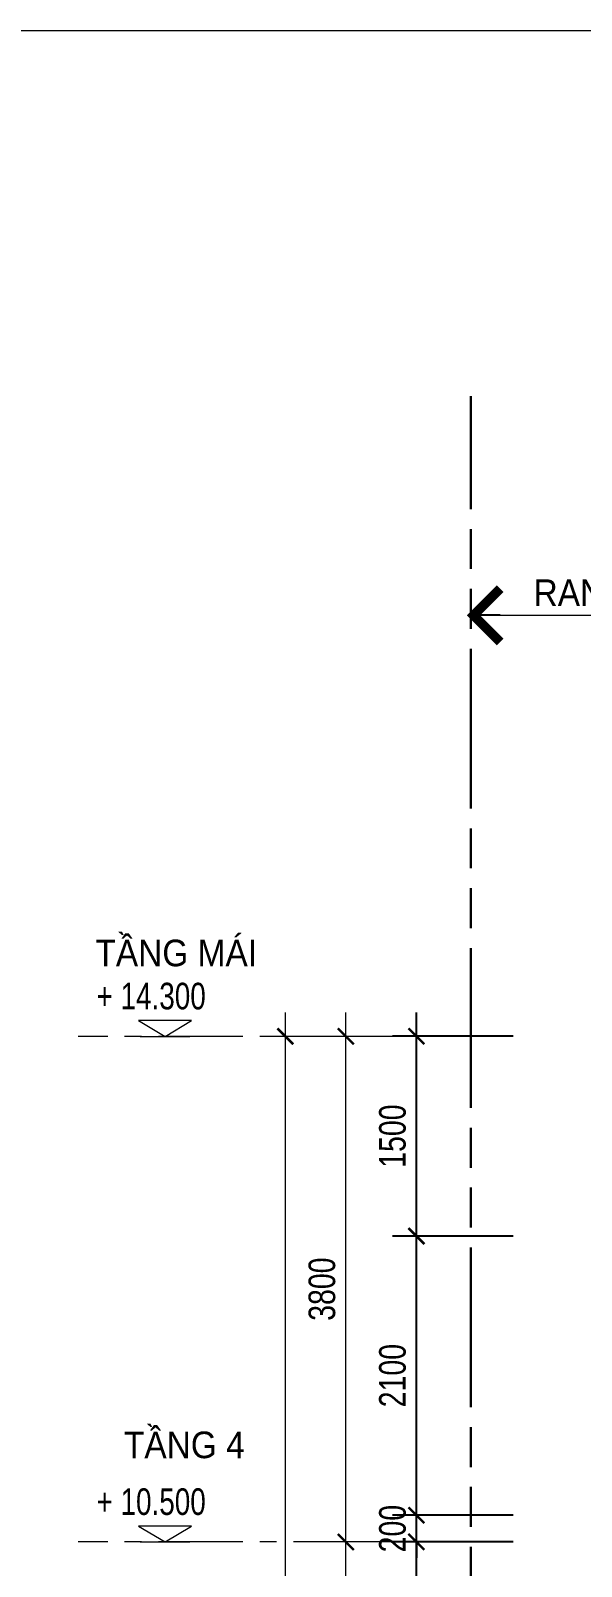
# Model space of a CAD drawing. Header units: millimetres. Extents: x -78046 to 260989, y -99288 to 158505.
# Drawn here: x 195780 to 199920, y 146964 to 158505 of the extents above; entities that cross this region are included whole.
import ezdxf

# ---------------------------------------------------------------- set-up
doc = ezdxf.new("R2010")
doc.units = ezdxf.units.MM
doc.header["$LTSCALE"] = 100
doc.header["$PDMODE"] = 98
doc.linetypes.add('ACAD_ISO09W100', pattern=[45, 24, -3, 6, -3, 6, -3])
doc.linetypes.add('CENTER', pattern=[50.8, 31.75, -6.35, 6.35, -6.35])
doc.layers.get('Defpoints').update_dxf_attribs({"lineweight": 13})
for name, color, linetype, lineweight in [('-CENTER', 143, 'CENTER', 13), ('-DIM', 9, 'Continuous', 13), ('-KH', 143, 'Continuous', 13), ('-LINE1', 7, 'Continuous', 18), ('-TEXT', 7, 'Continuous', 15), ('A72', 9, 'Continuous', 5), ('ranh gioi lo dat', 240, 'ACAD_ISO09W100', 30)]:
    doc.layers.add(name, color=color, linetype=linetype, lineweight=lineweight)
doc.styles.add('1', font='arial.ttf')
doc.styles.add('AVANH', font='VHAVAN_2.TTF', dxfattribs={"width": 0.8})
doc.styles.add('X-5M-DH-TUM1$0$AVANTH', font='arial.ttf', dxfattribs={"width": 0.9})
doc.styles.add('X-ALL-SECTION$0$ROMANS', font='arial.ttf')
doc.dimstyles.new('C_100A3', dxfattribs={"dimscale": 100, "dimtxt": 2.5, "dimasz": 1.2, "dimexe": 1.8, "dimexo": 0, "dimgap": 0.75, "dimtad": 1, "dimdec": 0, "dimzin": 0, "dimdsep": 46, "dimtxsty": 'AVANH', "dimblk": 'ARCHTICK', "dimcen": 0, "dimdle": 1.8, "dimclrd": 256, "dimclre": 256, "dimclrt": 7, "dimadec": 0, "dimazin": 0, "dimtfac": 0.0001, "dimtdec": 0, "dimtix": 1, "dimtmove": 2, "dimatfit": 3, "dimldrblk": 'ARCHTICK', "dimfxl": 1.8, "dimtolj": 1, "dimtzin": 0, "dimarcsym": 0})
doc.dimstyles.new('X-ALL-SECTION$0$ARROWS', dxfattribs={"dimscale": 100, "dimtxt": 2, "dimasz": 1, "dimexe": 2, "dimexo": 5, "dimgap": 1, "dimtad": 1, "dimdec": 0, "dimzin": 0, "dimdsep": 46, "dimtxsty": 'X-ALL-SECTION$0$ROMANS', "dimblk": 'X-ALL-SECTION$0$ARROWS', "dimcen": 0, "dimclrd": 256, "dimclre": 256, "dimclrt": 256, "dimazin": 0, "dimtfac": 0.5, "dimtdec": 0, "dimtofl": 0, "dimtmove": 2, "dimatfit": 3, "dimldrblk": 'X-ALL-SECTION$0$ARROWS', "dimfxl": 1, "dimtolj": 1, "dimtzin": 0, "dimlwd": -1, "dimlwe": -1, "dimarcsym": 0})

# ---------------------------------------------------------------- blocks, each defined once
blk = doc.blocks.new('_ARCHTICK')
at = {"const_width": 0.15}
blk.add_lwpolyline([(-0.5, -0.5), (0.5, 0.5)], dxfattribs=at)
blk = doc.blocks.new('*D89')
at = {"layer": '-DIM', "lineweight": -2, "transparency": 16777216}
for p, q in [((-1874, 7220), (-1874, 10880)), ((-1120, 10700), (-2054, 10700)), ((-1120, 7400), (-2054, 7400))]:
    blk.add_line(p, q, dxfattribs=at)
at = {"layer": 'Defpoints', "color": 0, "transparency": 16777216}
for p in [(-1874, 10700), (-1120, 10700), (-1120, 7400)]:
    blk.add_point(p, dxfattribs=at)
at = {"layer": '-DIM', "lineweight": -2, "transparency": 16777216, "xscale": 120, "yscale": 120, "zscale": 120}
for p, rotation in [((-1874, 10700), 90), ((-1874, 7400), 270)]:
    blk.add_blockref('_ARCHTICK', p, dxfattribs=dict(at, rotation=rotation))
at = {"layer": '-DIM', "color": 7, "transparency": 16777216, "insert": (-2053, 9050), "char_height": 200, "attachment_point": 5, "rotation": 90, "style": 'AVANH'}
blk.add_mtext('\\A1;3300', dxfattribs=at)
blk = doc.blocks.new('*D90')
at = {"layer": '-DIM', "lineweight": -2, "transparency": 16777216}
for p, q in [((-1874, 10520), (-1874, 14680)), ((-1120, 14500), (-2054, 14500)), ((-1120, 10700), (-2054, 10700))]:
    blk.add_line(p, q, dxfattribs=at)
at = {"layer": 'Defpoints', "color": 0, "transparency": 16777216}
for p in [(-1874, 14500), (-1120, 14500), (-1120, 10700)]:
    blk.add_point(p, dxfattribs=at)
at = {"layer": '-DIM', "lineweight": -2, "transparency": 16777216, "xscale": 120, "yscale": 120, "zscale": 120}
for p, rotation in [((-1874, 14500), 90), ((-1874, 10700), 270)]:
    blk.add_blockref('_ARCHTICK', p, dxfattribs=dict(at, rotation=rotation))
at = {"layer": '-DIM', "color": 7, "transparency": 16777216, "insert": (-2053, 12600), "char_height": 200, "attachment_point": 5, "rotation": 90, "style": 'AVANH'}
blk.add_mtext('\\A1;3800', dxfattribs=at)
blk = doc.blocks.new('*D92')
at = {"layer": '-DIM', "lineweight": -2, "transparency": 16777216}
for p, q in [((-2329, 20), (-2329, 14680)), ((-1120, 14500), (-2509, 14500)), ((-1120, 200), (-2509, 200))]:
    blk.add_line(p, q, dxfattribs=at)
at = {"layer": 'Defpoints', "color": 0, "transparency": 16777216}
for p in [(-2329, 14500), (-1120, 14500), (-1120, 200)]:
    blk.add_point(p, dxfattribs=at)
at = {"layer": '-DIM', "lineweight": -2, "transparency": 16777216, "xscale": 120, "yscale": 120, "zscale": 120}
for p, rotation in [((-2329, 14500), 90), ((-2329, 200), 270)]:
    blk.add_blockref('_ARCHTICK', p, dxfattribs=dict(at, rotation=rotation))
at = {"layer": '-DIM', "color": 7, "transparency": 16777216, "insert": (-2508, 7350), "char_height": 200, "attachment_point": 5, "rotation": 90, "style": 'AVANH'}
blk.add_mtext('\\A1;14300', dxfattribs=at)
blk = doc.blocks.new('cot')
at = {"layer": '-KH'}
blk.add_line((116899, -109064), (117274, -109064), dxfattribs=at)
blk.add_lwpolyline([(117286, -108944), (116888, -108944), (117087, -109064)], close=True, dxfattribs=at)
blk.add_solid([(117087, -109064), (117087, -108944), (117286, -108944), (117087, -109064)], dxfattribs=at)
blk = doc.blocks.new('X-ALL-SECTION$0$ARROWS')
blk.add_line((-1, 0), (0, 0))
at = {"const_width": 0.35}
blk.add_lwpolyline([(-1, -1), (0, 0), (-1, 1)], dxfattribs=at)
blk = doc.blocks.new('*D433')
at = {"layer": '-DIM', "lineweight": -2, "transparency": 16777216}
for p, q in [((198680, 145967), (198680, 147327)), ((199407, 147147), (198500, 147147)), ((199407, 146147), (198500, 146147))]:
    blk.add_line(p, q, dxfattribs=at)
at = {"layer": 'Defpoints', "color": 0, "transparency": 16777216}
for p in [(198680, 147147), (199407, 147147), (199407, 146147)]:
    blk.add_point(p, dxfattribs=at)
at = {"layer": '-DIM', "lineweight": -2, "transparency": 16777216, "xscale": 120, "yscale": 120, "zscale": 120}
for p, rotation in [((198680, 147147), 90), ((198680, 146147), 270)]:
    blk.add_blockref('_ARCHTICK', p, dxfattribs=dict(at, rotation=rotation))
at = {"layer": '-DIM', "color": 7, "transparency": 16777216, "insert": (198501, 146647), "char_height": 200, "attachment_point": 5, "rotation": 90, "style": 'AVANH'}
blk.add_mtext('\\A1;1000', dxfattribs=at)
blk = doc.blocks.new('*D434')
at = {"layer": '-DIM', "lineweight": -2, "transparency": 16777216}
for p, q in [((198680, 147347), (198680, 147467)), ((199407, 147347), (198500, 147347)), ((198680, 147147), (198680, 147347)), ((199407, 147147), (198500, 147147)), ((198680, 147147), (198680, 147027))]:
    blk.add_line(p, q, dxfattribs=at)
at = {"layer": 'Defpoints', "color": 0, "transparency": 16777216}
for p in [(198680, 147347), (199407, 147347), (199407, 147147)]:
    blk.add_point(p, dxfattribs=at)
at = {"layer": '-DIM', "lineweight": -2, "transparency": 16777216, "xscale": 120, "yscale": 120, "zscale": 120}
for p, rotation in [((198680, 147347), 270), ((198680, 147147), 90)]:
    blk.add_blockref('_ARCHTICK', p, dxfattribs=dict(at, rotation=rotation))
at = {"layer": '-DIM', "color": 7, "transparency": 16777216, "insert": (198501, 147247), "char_height": 200, "attachment_point": 5, "rotation": 90, "style": 'AVANH'}
blk.add_mtext('\\A1;200', dxfattribs=at)
blk = doc.blocks.new('*D435')
at = {"layer": '-DIM', "lineweight": -2, "transparency": 16777216}
for p, q in [((198680, 147167), (198680, 149626)), ((199407, 149446), (198500, 149446)), ((199407, 147347), (198500, 147347))]:
    blk.add_line(p, q, dxfattribs=at)
at = {"layer": 'Defpoints', "color": 0, "transparency": 16777216}
for p in [(198680, 149446), (199407, 149446), (199407, 147347)]:
    blk.add_point(p, dxfattribs=at)
at = {"layer": '-DIM', "lineweight": -2, "transparency": 16777216, "xscale": 120, "yscale": 120, "zscale": 120}
for p, rotation in [((198680, 149446), 90), ((198680, 147347), 270)]:
    blk.add_blockref('_ARCHTICK', p, dxfattribs=dict(at, rotation=rotation))
at = {"layer": '-DIM', "color": 7, "transparency": 16777216, "insert": (198501, 148397), "char_height": 200, "attachment_point": 5, "rotation": 90, "style": 'AVANH'}
blk.add_mtext('\\A1;2100', dxfattribs=at)
blk = doc.blocks.new('*D436')
at = {"layer": '-DIM', "lineweight": -2, "transparency": 16777216}
for p, q in [((198680, 149266), (198680, 151127)), ((199407, 150947), (198500, 150947)), ((199407, 149446), (198500, 149446))]:
    blk.add_line(p, q, dxfattribs=at)
at = {"layer": 'Defpoints', "color": 0, "transparency": 16777216}
for p in [(198680, 150947), (199407, 150947), (199407, 149446)]:
    blk.add_point(p, dxfattribs=at)
at = {"layer": '-DIM', "lineweight": -2, "transparency": 16777216, "xscale": 120, "yscale": 120, "zscale": 120}
for p, rotation in [((198680, 150947), 90), ((198680, 149446), 270)]:
    blk.add_blockref('_ARCHTICK', p, dxfattribs=dict(at, rotation=rotation))
at = {"layer": '-DIM', "color": 7, "transparency": 16777216, "insert": (198501, 150197), "char_height": 200, "attachment_point": 5, "rotation": 90, "style": 'AVANH'}
blk.add_mtext('\\A1;1500', dxfattribs=at)
blk = doc.blocks.new('ƯEQ')
at = {"layer": '-CENTER', "ltscale": 0.2}
for p, q in [((-616.7, 14500), (-3887.9, 14500)), ((-616.7, 10700), (-3887.9, 10700))]:
    blk.add_line(p, q, dxfattribs=at)
at = {"layer": '-CENTER'}
for p in [(-120320.2, 123563.7), (-120320.2, 119763.7)]:
    blk.add_blockref('cot', p, dxfattribs=at)
at = {"layer": '-TEXT', "color": 2, "style": 'X-5M-DH-TUM1$0$AVANTH', "width": 0.9}
for s, p in [('TẦNG MÁI', (-3757, 15026.7)), ('TẦNG 4', (-3542.5, 11329.6))]:
    blk.add_text(s, height=200, dxfattribs=at).set_placement(p)
at = {"layer": '-TEXT', "style": '1', "width": 0.75}
for s, p in [('+ 14.300', (-3748.7, 14702.8)), ('+ 10.500', (-3748.7, 10902.8))]:
    blk.add_text(s, height=200, dxfattribs=at).set_placement(p)
at = {"layer": '-DIM'}
for base, p1, p2, picture, middle in [((-2329.5, 14500), (-1119.9, 200), (-1119.9, 14500), '*D92', (-2507.9, 7350)), ((-1874.2, 14500), (-1119.9, 10700), (-1119.9, 14500), '*D90', (-2052.7, 12600)), ((-1874.2, 10700), (-1119.9, 7400), (-1119.9, 10700), '*D89', (-2052.7, 9050))]:
    dim = blk.add_linear_dim(base=base, p1=p1, p2=p2, angle=90, dimstyle='C_100A3', override={"dimtxt": 2}, dxfattribs=at)
    dim.commit()
    dim.dimension.update_dxf_attribs({"geometry": picture, "text_midpoint": middle})

msp = doc.modelspace()

# ---------------------------------------------------------------- linework, layer by layer
at = {"layer": '-LINE1'}
msp.add_lwpolyline([(181189.3, 130289.9), (221089.3, 130289.9), (221089.3, 158504.9), (181189.3, 158504.9)], close=True, dxfattribs=at)
at = {"layer": 'ranh gioi lo dat', "ltscale": 0.5}
msp.add_line((199088.3, 134659.8), (199088.3, 155758.7), dxfattribs=at)

# ---------------------------------------------------------------- block references
at = {"layer": '-DIM'}
msp.add_blockref('ƯEQ', (200023.9, 136446.8), dxfattribs=at)

# ---------------------------------------------------------------- texts
at = {"layer": '-TEXT', "color": 2, "style": 'X-5M-DH-TUM1$0$AVANTH', "width": 0.9}
msp.add_text('RANH GIỚI KHU ĐẤT', height=200, dxfattribs=at).set_placement((199561.4, 154181.1))

# ---------------------------------------------------------------- dimensions: what is measured, and where the dimension line sits
at = {"layer": '-DIM'}
for base, p1, p2, picture, middle in [((198679.5, 150946.8), (199407.2, 149446.4), (199407.2, 150946.8), '*D436', (198501.1, 150196.6)), ((198679.5, 149446.4), (199407.2, 147346.8), (199407.2, 149446.4), '*D435', (198501.1, 148396.6)), ((198679.5, 147346.8), (199407.2, 147146.8), (199407.2, 147346.8), '*D434', (198501.1, 147246.8)), ((198679.5, 147146.8), (199407.2, 146146.8), (199407.2, 147146.8), '*D433', (198501.1, 146646.8))]:
    dim = msp.add_linear_dim(base=base, p1=p1, p2=p2, angle=90, dimstyle='C_100A3', override={"dimtxt": 2}, dxfattribs=at)
    dim.commit()
    dim.dimension.update_dxf_attribs({"geometry": picture, "text_midpoint": middle})

# ---------------------------------------------------------------- leaders
at = {"layer": 'A72'}
msp.add_leader([(199109.8, 154111.1), (202099.2, 154111.1)], dimstyle='X-ALL-SECTION$0$ARROWS', override={"dimasz": 2, "dimtad": 0}, dxfattribs=at)

doc.saveas('drawing.dxf')
